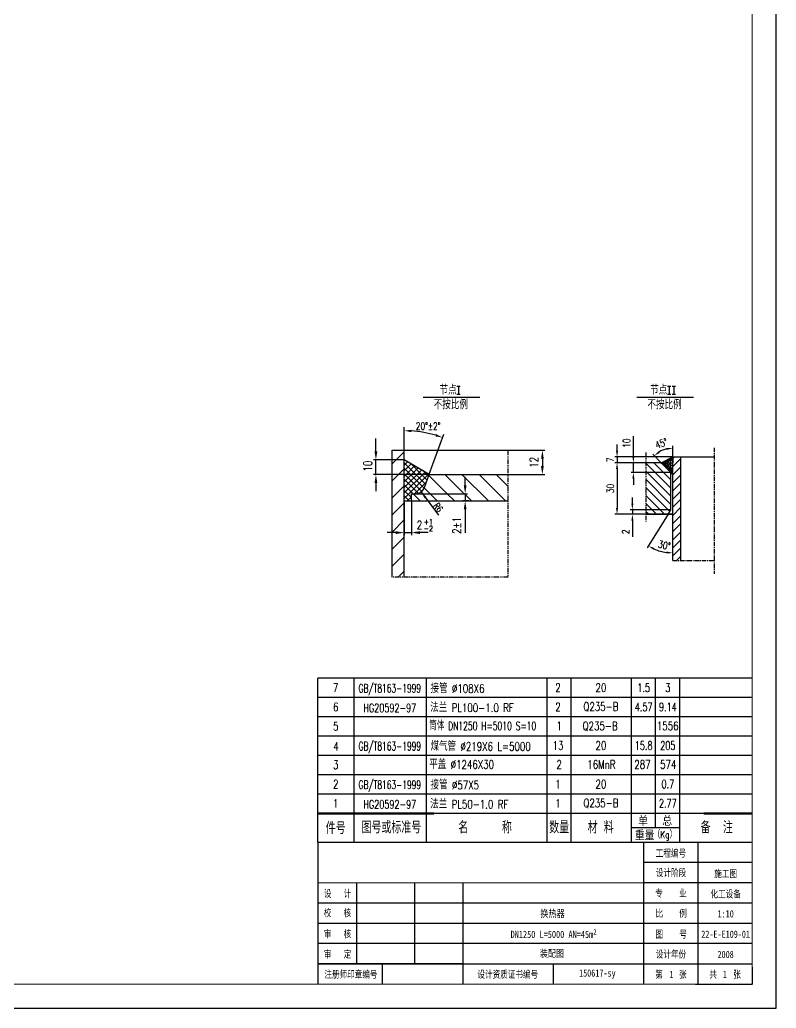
# Model space of a CAD drawing. Header units: millimetres. Extents: x 4657 to 11549, y -3819 to 6732.
# Drawn here: x 8413 to 11549, y -3819 to 279 of the extents above; entities that cross this region are included whole.
import ezdxf
from ezdxf.enums import TextEntityAlignment as Align

# ---------------------------------------------------------------- set-up
doc = ezdxf.new("R2010")
doc.units = ezdxf.units.MM
doc.header["$LTSCALE"] = 15
doc.linetypes.add('CENTER', pattern=[2, 1.25, -0.25, 0.25, -0.25])
doc.linetypes.add('PHANTOM', pattern=[2.5, 1.25, -0.25, 0.25, -0.25, 0.25, -0.25])
for name, color, linetype in [('2', 1, 'Continuous'), ('HGJY', 7, 'Continuous'), ('K1', 4, 'Continuous'), ('TANK', 1, 'Continuous')]:
    doc.layers.add(name, color=color, linetype=linetype)
doc.styles.add('HZFS', font='simplex.shx', dxfattribs={"width": 0.75, "bigfont": 'hzfs.shx'})
doc.styles.add('ST', font='', dxfattribs={"width": 0.75})
doc.styles.get("Standard").update_dxf_attribs({"font": 'txt.shx', "width": 0.68, "height": 50, "bigfont": 'gbcbig.shx'})
doc.styles.get('ST').set_extended_font_data('SimSun')
doc.dimstyles.get("Standard").update_dxf_attribs({"dimtxt": 0.18, "dimasz": 0.18, "dimexe": 0.18, "dimexo": 0.0625, "dimgap": 0.09, "dimtad": 0, "dimtih": 1, "dimtoh": 1, "dimdec": 4, "dimzin": 0, "dimdsep": 46, "dimtxsty": 'Standard', "dimcen": 0.09, "dimadec": 0, "dimazin": 0, "dimtfac": 1, "dimtdec": 4, "dimtofl": 0, "dimtmove": 0, "dimatfit": 3, "dimfxl": 1, "dimtolj": 1, "dimtzin": 0, "dimarcsym": 0})

# ---------------------------------------------------------------- blocks, each defined once
blk = doc.blocks.new('*X3')
at = {"color": 0}
for p, q in [((113.52, 353.17), (108.52, 358.17)), ((120.59, 353.17), (115.59, 358.17)), ((127.66, 353.17), (122.66, 358.17)), ((134.73, 353.17), (129.73, 358.17)), ((141.8, 353.17), (136.8, 358.17)), ((146.55, 355.5), (143.87, 358.17)), ((152.59, 356.53), (150.94, 358.17)), ((106.45, 353.17), (103.99, 355.63)), ((148.87, 353.17), (146.55, 355.5)), ((155.94, 353.17), (152.59, 356.53))]:
    blk.add_line(p, q, dxfattribs=at)
blk = doc.blocks.new('*X4')
at = {"color": 0}
for p, q in [((402.92, 494.85), (405.92, 497.85)), ((405.92, 490.78), (408.34, 493.2)), ((402.92, 487.78), (405.92, 490.78)), ((405.92, 483.7), (413.52, 491.3)), ((402.92, 480.71), (405.92, 483.7)), ((405.92, 476.63), (413.92, 484.63)), ((402.92, 466.56), (413.92, 477.56)), ((402.92, 473.64), (405.53, 476.24)), ((405.53, 476.24), (405.92, 476.63)), ((402.92, 459.49), (413.92, 470.49)), ((409.02, 458.52), (413.92, 463.42))]:
    blk.add_line(p, q, dxfattribs=at)
blk = doc.blocks.new('*X5')
at = {"color": 0}
for p, q in [((402.92, 499.44), (405, 501.52)), ((404.63, 498.52), (402.92, 500.23)), ((413.92, 491.53), (403.93, 501.52)), ((404.3, 498.52), (407.29, 501.52)), ((405.92, 497.85), (409.59, 501.52)), ((406.09, 495.72), (411.89, 501.52)), ((413.92, 493.83), (406.23, 501.52)), ((406.91, 494.24), (413.92, 501.25)), ((413.92, 496.12), (408.53, 501.52)), ((413.92, 498.42), (410.83, 501.52)), ((413.92, 500.72), (413.13, 501.52)), ((413.92, 496.65), (418.79, 501.52)), ((413.92, 498.95), (416.49, 501.52)), ((413.92, 501.25), (414.19, 501.52)), ((417.44, 497.2), (413.92, 500.72)), ((418.29, 498.65), (415.42, 501.52)), ((419.14, 500.1), (417.72, 501.52)), ((410.89, 492.26), (405.92, 497.23)), ((408.22, 493.25), (413.92, 498.95)), ((409.89, 492.63), (413.92, 496.65)), ((413.92, 494.36), (418.39, 498.82)), ((416.6, 495.75), (413.92, 498.42)), ((415.75, 494.3), (413.92, 496.12)), ((411.58, 492.01), (413.92, 494.36)), ((413.26, 491.4), (413.92, 492.06)), ((414.9, 492.84), (413.92, 493.83)), ((413.92, 492.06), (415.18, 493.31)), ((414.06, 491.39), (413.92, 491.53))]:
    blk.add_line(p, q, dxfattribs=at)
blk = doc.blocks.new('*D36')
at = {"color": 4, "lineweight": -2}
for p, q in [((11008.2, -1557.7), (10880, -1557.7)), ((10889, -1583.7), (10889, -1745.3)), ((11008.2, -1771.3), (10880, -1771.3))]:
    blk.add_line(p, q, dxfattribs=at)
at = {"color": 4}
for points in [[(10884.7, -1583.7), (10893.4, -1583.7), (10889, -1557.7)], [(10884.7, -1745.3), (10893.4, -1745.3), (10889, -1771.3)]]:
    blk.add_solid(points, dxfattribs=at)
at = {"layer": 'Defpoints', "color": 0}
for p in [(11008.2, -1557.7), (10889, -1771.3), (11008.2, -1771.3)]:
    blk.add_point(p, dxfattribs=at)
at = {"color": 7, "insert": (10861, -1664.5), "char_height": 30, "attachment_point": 5, "rotation": 90, "style": 'HZFS'}
blk.add_mtext('\\A1;30', dxfattribs=at)
blk = doc.blocks.new('*D37')
at = {"color": 4, "lineweight": -2}
for p, q in [((10889, -1507.7), (10889, -1481.7)), ((11120.2, -1533.7), (10880, -1533.7)), ((10889, -1533.7), (10889, -1557.7)), ((11008.2, -1557.7), (10880, -1557.7)), ((10889, -1583.7), (10889, -1609.7))]:
    blk.add_line(p, q, dxfattribs=at)
at = {"color": 4}
for points in [[(10884.6, -1507.7), (10893.3, -1507.7), (10889, -1533.7)], [(10884.6, -1583.7), (10893.3, -1583.7), (10889, -1557.7)]]:
    blk.add_solid(points, dxfattribs=at)
at = {"layer": 'Defpoints', "color": 0}
for p in [(11120.2, -1533.7), (10889, -1557.7), (11008.2, -1557.7)]:
    blk.add_point(p, dxfattribs=at)
at = {"color": 7, "insert": (10861, -1545.7), "char_height": 30, "attachment_point": 5, "rotation": 90, "style": 'HZFS'}
blk.add_mtext('\\A1;7', dxfattribs=at)
blk = doc.blocks.new('*D38')
at = {"color": 4, "lineweight": -2}
blk.add_line((11101.1, -1771.3), (11014.4, -1910.1), dxfattribs=at)
blk.add_arc((11120.2, -1740.8), 190.8, 245.8109, 262.1843, dxfattribs=at)
at = {"color": 4}
for points in [[(11040, -1918.6), (11044.1, -1910.9), (11019.1, -1902.5)], [(11094.6, -1925.4), (11094, -1934.1), (11120.2, -1931.5)]]:
    blk.add_solid(points, dxfattribs=at)
at = {"layer": 'Defpoints', "color": 0}
for p in [(11109.1, -1758.5), (11120.2, -1747.3), (11101.1, -1771.3), (11050.8, -1918.4), (11120.2, -1963.3)]:
    blk.add_point(p, dxfattribs=at)
at = {"color": 7, "insert": (11084.9, -1899.6), "char_height": 30, "attachment_point": 5, "rotation": 347.4665, "style": 'HZFS'}
blk.add_mtext('\\A1;30%%D', dxfattribs=at)
blk = doc.blocks.new('*D39')
at = {"color": 4, "lineweight": -2}
for p, q in [((10952.5, -1727.2), (10952.5, -1701.2)), ((11112.2, -1753.2), (10943.5, -1753.2)), ((10952.5, -1753.2), (10952.5, -1771.3)), ((11097.5, -1771.3), (10943.5, -1771.3)), ((10952.5, -1797.3), (10952.5, -1864.3))]:
    blk.add_line(p, q, dxfattribs=at)
at = {"color": 4}
for points in [[(10948.2, -1727.2), (10956.8, -1727.2), (10952.5, -1753.2)], [(10948.2, -1797.3), (10956.8, -1797.3), (10952.5, -1771.3)]]:
    blk.add_solid(points, dxfattribs=at)
at = {"layer": 'Defpoints', "color": 0}
for p in [(11112.2, -1753.2), (10952.5, -1771.3), (11097.5, -1771.3)]:
    blk.add_point(p, dxfattribs=at)
at = {"color": 7, "insert": (10924.5, -1843.8), "char_height": 30, "attachment_point": 5, "rotation": 90, "style": 'HZFS'}
blk.add_mtext('\\A1;2', dxfattribs=at)
blk = doc.blocks.new('*D40')
at = {"color": 4, "lineweight": -2}
for p, q in [((10956.6, -1531.7), (10956.6, -1447.6)), ((10979.5, -1557.7), (10947.6, -1557.7)), ((11112.2, -1597.8), (10947.6, -1597.8)), ((10956.6, -1597.8), (10956.6, -1557.7)), ((10956.6, -1623.8), (10956.6, -1649.8))]:
    blk.add_line(p, q, dxfattribs=at)
at = {"color": 4}
for points in [[(10952.3, -1531.7), (10961, -1531.7), (10956.6, -1557.7)], [(10952.3, -1623.8), (10961, -1623.8), (10956.6, -1597.8)]]:
    blk.add_solid(points, dxfattribs=at)
at = {"layer": 'Defpoints', "color": 0}
for p in [(10956.6, -1597.8), (10979.5, -1557.7), (11112.2, -1597.8)]:
    blk.add_point(p, dxfattribs=at)
at = {"color": 7, "insert": (10928.6, -1476.7), "char_height": 30, "attachment_point": 5, "rotation": 90, "style": 'HZFS'}
blk.add_mtext('\\A1;10', dxfattribs=at)
blk = doc.blocks.new('*D41')
at = {"color": 4, "lineweight": -2}
for p, q in [((11120.2, -1533.7), (11120.2, -1488.2)), ((11072.2, -1557.7), (11037.1, -1522.6))]:
    blk.add_line(p, q, dxfattribs=at)
blk.add_arc((11120.2, -1605.8), 108.6, 103.7489, 121.2511, dxfattribs=at)
at = {"color": 4}
for points in [[(11066.6, -1516.3), (11061.2, -1509.5), (11043.4, -1529)], [(11093.9, -1496), (11094.9, -1504.6), (11120.2, -1497.2)]]:
    blk.add_solid(points, dxfattribs=at)
at = {"layer": 'Defpoints', "color": 0}
for p in [(11065.9, -1511.7), (11120.2, -1533.7), (11072.2, -1557.7), (11120.2, -1605.7), (11120.2, -1669.7)]:
    blk.add_point(p, dxfattribs=at)
at = {"color": 7, "insert": (11072.9, -1477.6), "char_height": 30, "attachment_point": 5, "rotation": 20.2603, "style": 'HZFS'}
blk.add_mtext('\\A1;45°', dxfattribs=at)

msp = doc.modelspace()

# ---------------------------------------------------------------- hatches: boundary and pattern name
h = msp.add_hatch()
h.set_pattern_fill('ANSI31', color=256, scale=7.5, style=0)
h.set_pattern_definition([(45, (38147.172, -7178.808), (-16.83798, 16.83798), [])])
h.paths.add_polyline_path([(11120.22214, -1739.29433), (11120.22214, -1747.29436), (11120.22214, -1963.29427), (11152.22211, -1963.29427), (11152.22211, -1747.29436), (11152.22211, -1739.29433), (11152.22211, -1677.73697), (11152.22211, -1669.73694), (11152.22211, -1533.73703), (11120.22214, -1533.73703), (11120.22214, -1581.63539), (11120.46235, -1581.87538), (11120.22214, -1581.75527), (11120.22214, -1669.73694), (11120.22214, -1677.73697)])
h = msp.add_hatch()
h.set_pattern_fill('ANSI31', color=256, scale=7.5, angle=90, style=0)
h.set_pattern_definition([(135, (38147.172, -7178.808), (-16.83798, -16.83798), [])])
h.paths.add_polyline_path([(11112.22211, -1597.77339), (11072.18561, -1557.7369), (11008.22217, -1557.7369), (11008.22217, -1771.29445), (11101.13706, -1771.29445), (11109.13693, -1758.49431), (11112.22211, -1753.15068)])

# ---------------------------------------------------------------- linework, layer by layer
for p, q in [((11548.95494, -3819.3268), (11548.95494, 3899.35928)), ((10224.67241, -1239.74867), (10238.7231, -1239.74867)), ((10231.69775, -1239.74867), (10231.69775, -1273.04811)), ((11097.90078, -1239.74867), (11111.95147, -1239.74867)), ((11104.92612, -1239.74867), (11104.92612, -1273.04811)), ((11117.75349, -1239.74867), (11131.80419, -1239.74867)), ((11124.77884, -1239.74867), (11124.77884, -1273.04811)), ((10224.67241, -1273.04811), (10238.7231, -1273.04811)), ((11097.90078, -1273.04811), (11111.95147, -1273.04811)), ((11117.75349, -1273.04811), (11131.80419, -1273.04811)), ((11223.95494, -3131.32679), (11223.95494, -3719.3268)), ((11448.95494, -3215.32679), (10998.95494, -3215.32679)), ((9808.96575, -3299.32679), (9808.96575, -3635.32679)), ((10048.95494, -3299.32679), (10048.95494, -3635.32679)), ((10248.95494, -3299.32679), (10248.95494, -3719.3268)), ((11448.95494, -3299.32679), (10998.95494, -3299.32679)), ((11448.95494, -3383.32679), (9648.95494, -3383.32679)), ((11448.95494, -3467.32679), (9648.95494, -3467.32679)), ((10998.95494, -3551.32679), (9648.95494, -3551.32679)), ((10248.95494, -3551.32679), (9648.95494, -3551.32679)), ((11448.95494, -3551.32679), (10998.95494, -3551.32679)), ((10248.95494, -3635.32679), (9648.95494, -3635.32679)), ((9651.45494, -3635.3268), (11448.95494, -3635.3268)), ((9916.42534, -3719.3268), (9916.42534, -3635.3268)), ((10623.95494, -3635.3268), (10623.95494, -3719.3268)), ((11448.95494, -3649.3268), (11448.95494, -3719.3268)), ((11448.95494, -3649.3268), (11448.95494, -3719.3268)), ((11214.51509, -3719.3268), (11448.95494, -3719.3268)), ((11214.51509, -3719.3268), (11448.95494, -3719.3268)), ((5276.11661, -3819.3268), (11548.95494, -3819.3268))]:
    msp.add_line(p, q)
at = {"color": 1}
for p, q in [((10085.4089, -1285.20414), (10320.53056, -1285.20414)), ((10971.48315, -1285.20414), (11206.6048, -1285.20414)), ((9956.40582, -2031.69981), (9956.40582, -1506.05915)), ((9956.40582, -1506.05915), (10436.39143, -1506.05915)), ((10006.40582, -2031.69981), (10006.40582, -1506.05915)), ((10109.98043, -1606.05915), (10006.40582, -1545.69327)), ((10090.44221, -1659.73996), (10109.98043, -1606.05915)), ((10109.98043, -1606.05915), (10436.39143, -1606.05915)), ((10006.40582, -1716.03562), (10436.39143, -1716.03562)), ((10036.37347, -1716.03562), (10036.37347, -1686.05915)), ((10036.37347, -1686.05915), (10042.88687, -1686.05915))]:
    msp.add_line(p, q, dxfattribs=at)
at = {"color": 4}
for p, q in [((10006.40582, -1505.43415), (10006.40582, -1409.90982)), ((9889.20905, -1475.69327), (9889.20905, -1457.29327)), ((10110.19419, -1605.47185), (10170.82114, -1438.90068)), ((9889.20905, -1510.69327), (9889.20905, -1475.69327)), ((10437.01643, -1506.05915), (10589.34129, -1506.05915)), ((10006.40582, -1545.69327), (9879.20905, -1545.69327)), ((9889.20905, -1606.05915), (9889.20905, -1545.69327)), ((10579.34129, -1541.05915), (10579.34129, -1571.05915)), ((10109.98043, -1606.05915), (9879.20905, -1606.05915)), ((10259.2039, -1651.05915), (10259.2039, -1616.05915)), ((10437.01643, -1606.05915), (10589.34129, -1606.05915)), ((10561.14772, -1606.05915), (10589.34129, -1606.05915)), ((9889.20905, -1641.05915), (9889.20905, -1676.05915)), ((10076.64465, -1678.21548), (10112.32987, -1726.44996)), ((10006.40582, -1716.66062), (10006.40582, -1857.39995)), ((10036.37347, -1716.66062), (10036.37347, -1857.39995)), ((10042.88687, -1686.05915), (10269.2039, -1686.05915)), ((10274.32336, -1716.03562), (10249.2039, -1716.03562)), ((10259.2039, -1686.05915), (10259.2039, -1716.03562)), ((10112.32987, -1726.44996), (10148.35352, -1775.1419)), ((10259.2039, -1751.03562), (10259.2039, -1786.03562)), ((10259.2039, -1786.03562), (10259.2039, -1848.18562)), ((9971.40582, -1847.39995), (9936.40582, -1847.39995)), ((10006.40582, -1847.39995), (10036.37347, -1847.39995)), ((10071.37347, -1847.39995), (10052.97347, -1847.39995)), ((10106.37347, -1847.39995), (10071.37347, -1847.39995))]:
    msp.add_line(p, q, dxfattribs=at)
at = {"linetype": 'PHANTOM'}
for p, q in [((10436.39143, -1506.05915), (10436.39143, -2031.69981)), ((11008.22217, -1514.66112), (11008.22217, -1800.73163)), ((10436.39143, -2031.69981), (9956.40582, -2031.69981))]:
    msp.add_line(p, q, dxfattribs=at)
at = {"linetype": 'Continuous', "lineweight": 25}
for p, q in [((11448.95494, -2451.32679), (9648.95494, -2451.32679)), ((9798.95494, -3131.32679), (9798.95495, -2451.32679)), ((10098.95494, -3131.32679), (10098.95495, -2451.32679)), ((10598.95494, -3131.3268), (10598.95495, -2451.32679)), ((10698.95494, -3131.3268), (10698.95495, -2451.32679)), ((10948.95494, -3131.3268), (10948.95495, -2451.32679)), ((11048.95494, -3071.32679), (11048.95495, -2451.32679)), ((11148.95494, -3131.3268), (11148.95495, -2451.32679)), ((11448.95494, -2531.32679), (9648.95494, -2531.32679)), ((11448.95494, -2611.32679), (9648.95494, -2611.32679)), ((11448.95494, -2691.32679), (9648.95494, -2691.32679)), ((11448.95494, -2851.32679), (9648.95494, -2851.32679)), ((11448.95494, -2931.32679), (9648.95494, -2931.32679)), ((11448.95494, -3011.32679), (9648.95494, -3011.32679)), ((11148.95494, -3071.32679), (10948.95494, -3071.32679))]:
    msp.add_line(p, q, dxfattribs=at)
at = {"ltscale": 0.5}
msp.add_line((11448.95494, -2771.32679), (9648.95494, -2771.32679), dxfattribs=at)
at = {"linetype": 'Continuous', "lineweight": 70}
for p, q in [((9728.95494, -3011.32679), (9648.95494, -3011.32679)), ((10128.95494, -3011.32679), (9728.95494, -3011.32679)), ((11448.95494, -3011.32679), (11248.95494, -3011.32679))]:
    msp.add_line(p, q, dxfattribs=at)
at = {"color": 4, "const_width": 5}
msp.add_lwpolyline([(9648.95494, -3131.32679), (11448.95494, -3131.32679), (11448.95494, -3719.3268), (9648.95494, -3719.3268)], close=True, dxfattribs=at)
at = {"color": 4}
msp.add_arc((10006.40582, -1890.62806), 465.71824, 73.6914395, 86.3085605, dxfattribs=at)
at = {"color": 1}
msp.add_arc((10052.85451, -1646.05915), 40, 270, 340, dxfattribs=at)
at = {"color": 4}
for points in [[(10036.22921, -1430.87348), (10036.55129, -1420.87867), (10006.40582, -1424.90982)], [(10138.74209, -1438.89766), (10135.62632, -1448.39987), (10165.69084, -1452.99607)], [(9883.37572, -1510.69327), (9895.04239, -1510.69327), (9889.20905, -1545.69327)], [(10573.50795, -1541.05915), (10585.17462, -1541.05915), (10579.34129, -1506.05915)], [(10573.50795, -1571.05915), (10585.17462, -1571.05915), (10579.34129, -1606.05915)], [(9883.37572, -1641.05915), (9895.04239, -1641.05915), (9889.20905, -1606.05915)], [(10098.5068, -1699.35895), (10090.46772, -1705.30649), (10076.64465, -1678.21548)], [(10253.37057, -1651.05915), (10265.03723, -1651.05915), (10259.2039, -1686.05915)], [(10253.37057, -1751.03562), (10265.03723, -1751.03562), (10259.2039, -1716.03562)], [(9971.40582, -1853.23328), (9971.40582, -1841.56662), (10006.40582, -1847.39995)], [(10071.37347, -1853.23328), (10071.37347, -1841.56662), (10036.37347, -1847.39995)]]:
    msp.add_solid(points, dxfattribs=at)
at = {"layer": '2'}
for p, q in [((11072.18561, -1557.7369), (11120.18557, -1533.73703)), ((11072.18561, -1557.7369), (11120.18557, -1545.73685)), ((11120.18557, -1533.73703), (11084.18566, -1557.7369)), ((11120.18557, -1533.73703), (11096.18547, -1557.7369)), ((11120.18557, -1533.73703), (11108.18552, -1557.7369)), ((11112.22211, -1753.15068), (11112.22211, -1549.73694)), ((11120.18557, -1533.73703), (11120.18557, -1557.7369)), ((11120.22214, -1533.73703), (11152.22211, -1533.73703)), ((11120.22214, -1669.73694), (11120.22214, -1533.73703)), ((11152.22211, -1533.73703), (11152.22211, -1669.73694)), ((11152.22211, -1533.73703), (11291.4461, -1533.73703)), ((11072.18561, -1557.7369), (11008.22217, -1557.7369)), ((11120.18557, -1605.73685), (11072.18561, -1557.7369)), ((11072.18561, -1557.7369), (11120.18557, -1557.7369)), ((11072.18561, -1557.7369), (11120.18557, -1569.73694)), ((11072.18561, -1557.7369), (11120.18557, -1581.73699)), ((11072.18561, -1557.7369), (11120.18557, -1593.73703)), ((11072.18561, -1557.7369), (11120.18557, -1605.73685)), ((11120.18557, -1605.73685), (11084.18566, -1557.7369)), ((11120.18557, -1605.73685), (11096.18547, -1557.7369)), ((11120.18557, -1605.73685), (11108.18552, -1557.7369)), ((11120.18557, -1605.73685), (11120.18557, -1557.7369)), ((11120.22214, -1677.73697), (11120.22214, -1581.73691)), ((11120.22214, -1677.73697), (11120.22214, -1669.73694)), ((11120.22214, -1739.29433), (11120.22214, -1677.73697)), ((11152.22211, -1669.73694), (11152.22211, -1677.73697)), ((11152.22211, -1677.73697), (11152.22211, -1739.29433)), ((11101.13706, -1771.29445), (11109.13693, -1758.49431)), ((11109.13693, -1758.49431), (11112.22211, -1753.15068)), ((11120.22214, -1747.29436), (11120.22214, -1739.29433)), ((11120.22214, -1963.29427), (11120.22214, -1747.29436)), ((11152.22211, -1739.29433), (11152.22211, -1747.29436)), ((11152.22211, -1747.29436), (11152.22211, -1963.29427)), ((11008.22217, -1771.29445), (11120.22214, -1771.29445)), ((11120.22214, -1771.29445), (11008.22217, -1771.29445)), ((9648.95494, -3131.32679), (9648.95494, -2451.32679))]:
    msp.add_line(p, q, dxfattribs=at)
at = {"layer": 'K1', "const_width": 4}
msp.add_lwpolyline([(11448.95494, -3719.3268), (11448.95494, 3649.35928), (5376.11661, 3649.35928), (5376.11661, -3719.3268)], close=True, dxfattribs=at)
at = {"layer": 'K1', "const_width": 5}
for points in [[(9648.95494, -3299.32679), (10998.95494, -3299.32679), (10998.95494, -3131.32679)], [(10998.95494, -3299.32679), (10998.95494, -3719.3268)]]:
    msp.add_lwpolyline(points, dxfattribs=at)
at = {"layer": 'TANK', "color": 7, "linetype": 'CENTER'}
for p, q in [((11291.4461, -1495.31836), (11291.4461, -2018.3395)), ((11120.22214, -1963.29427), (11291.4461, -1963.29427))]:
    msp.add_line(p, q, dxfattribs=at)

# ---------------------------------------------------------------- block references
at = {"xscale": 10, "yscale": 10, "zscale": 10, "rotation": 90}
for name, p in [('*X3', (13538.13234, -3071.56033)), ('*X5', (15021.57394, -5745.28114)), ('*X4', (15021.57394, -5745.28114))]:
    msp.add_blockref(name, p, dxfattribs=at)

# ---------------------------------------------------------------- texts
for s, height, style, width, p in [('节点', 35, 'HZFS', 0.75, (10188.54771, -1274.37988)), ('节点', 35, 'HZFS', 0.75, (11061.77608, -1274.37988)), ('不按比例', 35, 'HZFS', 0.75, (10199.79872, -1335.38669)), ('不按比例', 35, 'HZFS', 0.75, (11085.87296, -1335.38669)), ('DN1250 L=5000 AN=45m', 30, 'ST', 0.8, (10618.89007, -3528.01516)), ('装配图', 30, 'ST', 0.8, (10618.89007, -3607.10639))]:
    msp.add_text(s, height=height, dxfattribs=dict(style=style, width=width)).set_placement(p, align=Align.CENTER)
at = {"color": 7, "style": 'HZFS', "width": 0.75}
msp.add_text('20%%d%%p2%%d', height=30, dxfattribs=at).set_placement((10105.7489, -1405.48925), align=Align.MIDDLE)
for s, height, rotation, p in [('10', 35, 90, (9855.52854, -1571.53776)), ('12', 35, 90, (10544.34129, -1556.05915)), ('R6', 27, 306.4950693, (10147.59874, -1742.96109))]:
    msp.add_text(s, height=height, rotation=rotation, dxfattribs=at).set_placement(p, align=Align.MIDDLE)
msp.add_text('2', height=35, dxfattribs=at).set_placement((10069.82388, -1815.64171), align=Align.MIDDLE_CENTER)
at = {"style": 'HZFS', "width": 0.75}
for s, height, p in [('+1', 22.5, (10087.37645, -1813.63092)), ('-2', 22.5, (10087.37645, -1841.67414)), ('接管 %%c108X6', 35, (10115.47823, -2511.51596)), ('法兰 PL100-1.0 RF', 35, (10114.11514, -2590.96041)), ('煤气管 %%c219X6 L=5000', 35, (10115.47822, -2751.51596)), ('接管 %%c57X5', 35, (10115.47822, -2911.51596)), ('法兰 PL50-1.0 RF', 35, (10114.11513, -2990.96041))]:
    msp.add_text(s, height=height, dxfattribs=at).set_placement(p)
at = {"color": 7, "style": 'HZFS', "width": 0.75}
msp.add_text('2%%p1', height=35, rotation=90, dxfattribs=at).set_placement((10224.2039, -1817.56062), align=Align.MIDDLE_CENTER)
for s, height, style, width, p in [('7', 35, 'HZFS', 0.75, (9722.4925, -2490.15548)), ('GB/T8163-1999', 35, 'HZFS', 0.65, (9946.77243, -2495.19215)), ('2', 35, 'HZFS', 0.75, (10644.05223, -2490.15548)), ('20', 35, 'HZFS', 0.75, (10822.10962, -2490.15548)), ('1.5', 35, 'HZFS', 0.7, (10999.46093, -2490.15548)), ('3', 35, 'HZFS', 0.7, (11099.46093, -2490.15548)), ('6', 35, 'HZFS', 0.75, (9722.4925, -2570.15548)), ('HG20592-97', 35, 'HZFS', 0.7, (9946.77243, -2574.11223)), ('2', 35, 'HZFS', 0.75, (10644.05223, -2570.15548)), ('Q235-B', 35, 'HZFS', 0.75, (10822.10962, -2570.15548)), ('4.57', 35, 'HZFS', 0.7, (10999.46093, -2570.15548)), ('9.14', 35, 'HZFS', 0.7, (11099.46093, -2570.15548)), ('5', 35, 'HZFS', 0.75, (9722.4925, -2650.15548)), ('GB/T8163-1999', 35, 'HZFS', 0.65, (9946.77242, -2735.19215)), ('13', 35, 'HZFS', 0.75, (10644.05222, -2730.15548)), ('20', 35, 'HZFS', 0.75, (10822.10961, -2730.15548)), ('15.8', 35, 'HZFS', 0.7, (10999.46092, -2730.15548)), ('205', 35, 'HZFS', 0.7, (11099.46092, -2730.15548)), ('3', 35, 'HZFS', 0.75, (9722.4925, -2810.15548)), ('GB/T8163-1999', 35, 'HZFS', 0.65, (9946.77242, -2895.19215)), ('2', 35, 'HZFS', 0.75, (9722.4925, -2890.15548)), ('1', 35, 'HZFS', 0.75, (10644.05222, -2890.15548)), ('20', 35, 'HZFS', 0.75, (10822.10961, -2890.15548)), ('0.7', 35, 'HZFS', 0.7, (11099.46092, -2890.15548)), ('1', 35, 'HZFS', 0.75, (9722.4925, -2970.15548)), ('HG20592-97', 35, 'HZFS', 0.7, (9946.77242, -2974.11223)), ('1', 35, 'HZFS', 0.75, (10644.05222, -2970.15548)), ('Q235-B', 35, 'HZFS', 0.75, (10822.10961, -2970.15548)), ('2.77', 35, 'HZFS', 0.7, (11099.46092, -2970.15548)), ('单', 40, 'HZFS', 0.75, (10996.99147, -3040.54222)), ('总', 40, 'HZFS', 0.75, (11096.99147, -3040.54222)), ('件号', 50, 'HZFS', 0.75, (9722.49249, -3069.46871)), ('图号或标准号', 50, 'HZFS', 0.75, (9953.33853, -3066.67633)), ('名     称', 50, 'HZFS', 0.75, (10341.7111, -3066.67633)), ('数量', 50, 'HZFS', 0.75, (10648.85463, -3066.67633)), ('材 料', 50, 'HZFS', 0.75, (10821.15349, -3066.67633)), ('备  注', 50, 'HZFS', 0.75, (11302.18996, -3066.67633)), ('重量', 40, 'HZFS', 0.75, (11003.62573, -3100.15015)), ('（Kg）', 30, 'HZFS', 0.75, (11087.42125, -3100.15015)), ('工程编号', 30, 'ST', 0.75, (11112.23426, -3175.40015)), ('设计阶段', 30, 'ST', 0.75, (11112.60926, -3256.10479)), ('施工图', 30, 'ST', 0.75, (11339.21647, -3260.63581)), ('设   计', 30, 'ST', 0.75, (9730.18878, -3342.4702)), ('专    业', 30, 'ST', 0.75, (11112.48426, -3341.65626)), ('化工设备', 30, 'ST', 0.75, (11339.21647, -3344.63581)), ('校   核', 30, 'ST', 0.75, (9729.68878, -3422.58998)), ('换热器', 30, 'ST', 0.8, (10621.11332, -3425.8571)), ('比    例', 30, 'ST', 0.75, (11113.48426, -3424.7923)), ('1:10', 30, 'ST', 0.75, (11339.21647, -3428.15015)), ('审   核', 30, 'ST', 0.75, (9730.06378, -3509.51824)), ('2', 22.5, 'ST', 0.75, (10797.20705, -3502.64072)), ('图    号', 30, 'ST', 0.75, (11113.54676, -3512.14215)), ('22-E-E109-01', 30, 'ST', 0.75, (11339.21647, -3512.63581)), ('审   定', 30, 'ST', 0.75, (9729.93878, -3594.14911)), ('设计年份', 30, 'ST', 0.75, (11112.60926, -3594.10326)), ('2008', 30, 'ST', 0.75, (11339.21647, -3596.63581)), ('注册师印章编号', 30, 'ST', 0.75, (9785.56378, -3677.67205)), ('设计资质证书编号', 30, 'ST', 0.75, (10435.95558, -3677.67205)), ('150617-sy', 30, 'ST', 0.75, (10807.36068, -3677.67205)), ('第    张', 30, 'ST', 0.75, (11112.35926, -3678.10326)), ('1', 30, 'ST', 0.75, (11114.40598, -3679.5841)), ('共    张', 30, 'ST', 0.75, (11337.18178, -3678.10326)), ('1', 30, 'ST', 0.75, (11336.31851, -3678.94006))]:
    msp.add_text(s, height=height, dxfattribs=dict(style=style, width=width)).set_placement(p, align=Align.MIDDLE)
at = {"layer": 'HGJY', "style": 'HZFS'}
for s, width, p in [('筒体 DN1250 H=5010 S=10', 0.66, (10110.16541, -2666.32679)), ('平盖 %%c1246X30', 0.75, (10110.16541, -2826.32679))]:
    msp.add_text(s, height=35, dxfattribs=dict(at, width=width)).set_placement(p)
at = {"layer": 'HGJY', "style": 'HZFS', "width": 0.75}
for s, p in [('1', (10648.95494, -2666.32679)), ('Q235-B', (10818.77509, -2666.32679)), ('1556', (11098.92163, -2666.32679)), ('4', (9723.95494, -2751.32679)), ('2', (10648.95494, -2826.32679)), ('16MnR', (10824.15583, -2826.32679)), ('287', (10994.22183, -2826.32679)), ('574', (11101.15983, -2826.32679))]:
    msp.add_text(s, height=35, dxfattribs=at).set_placement(p, align=Align.CENTER)

# ---------------------------------------------------------------- dimensions: what is measured, and where the dimension line sits
for base, p1, p2, text, picture, middle in [((10956.64171, -1597.77339), (10979.48333, -1557.7369), (11112.22211, -1597.77339), '10', '*D40', (10956.64171, -1476.66547)), ((10888.97399, -1557.7369), (11120.22214, -1533.73703), (11008.22217, -1557.7369), '7', '*D37', (10888.97399, -1545.73697))]:
    dim = msp.add_linear_dim(base=base, p1=p1, p2=p2, angle=90, text=text, dimstyle='Standard', override={"dimtxt": 30, "dimasz": 26, "dimexe": 9, "dimexo": 0, "dimgap": 13, "dimtad": 1, "dimtih": 0, "dimtoh": 0, "dimzin": 8, "dimtxsty": 'HZFS', "dimcen": 0, "dimclrd": 4, "dimclre": 4, "dimclrt": 7, "dimtfac": 0.7, "dimtofl": 1, "dimatfit": 2})
    dim.commit()
    dim.dimension.update_dxf_attribs({"geometry": picture, "text_midpoint": middle, "dimtype": 160})
dim = msp.add_angular_dim_2l(base=(11065.91691, -1511.71401), line1=((11120.22214, -1669.73694), (11120.22214, -1533.73703)), line2=((11072.18561, -1557.7369), (11120.18557, -1605.73685)), dimstyle='Standard', override={"dimtxt": 30, "dimasz": 26, "dimexe": 9, "dimexo": 0, "dimgap": 13, "dimtad": 1, "dimtih": 0, "dimtoh": 0, "dimzin": 8, "dimtxsty": 'HZFS', "dimcen": 0, "dimclrd": 4, "dimclre": 4, "dimclrt": 7, "dimtfac": 0.7, "dimtofl": 1, "dimatfit": 2})
dim.commit()
dim.dimension.update_dxf_attribs({"geometry": '*D41', "text_midpoint": (11082.61181, -1503.88282), "dimtype": 162})
for base, p1, p2, text, picture, middle in [((10889.02776, -1771.29445), (11008.22217, -1557.7369), (11008.22217, -1771.29445), '30', '*D36', (10861.02776, -1664.51567)), ((10952.49872, -1771.29445), (11112.22211, -1753.15068), (11097.53504, -1771.29445), '2', '*D39', (10924.49872, -1843.79445))]:
    dim = msp.add_linear_dim(base=base, p1=p1, p2=p2, angle=90, text=text, dimstyle='Standard', override={"dimtxt": 30, "dimasz": 26, "dimexe": 9, "dimexo": 0, "dimgap": 13, "dimtad": 1, "dimtih": 0, "dimtoh": 0, "dimzin": 8, "dimtxsty": 'HZFS', "dimcen": 0, "dimclrd": 4, "dimclre": 4, "dimclrt": 7, "dimtfac": 0.7, "dimtofl": 1, "dimatfit": 2})
    dim.commit()
    dim.dimension.update_dxf_attribs({"geometry": picture, "text_midpoint": middle})
dim = msp.add_angular_dim_2l(base=(11050.81837, -1918.4347), line1=((11120.22214, -1963.29427), (11120.22214, -1747.29436)), line2=((11101.13706, -1771.29445), (11109.13693, -1758.49431)), text='30%%D', dimstyle='Standard', override={"dimtxt": 30, "dimasz": 26, "dimexe": 9, "dimexo": 0, "dimgap": 13, "dimtad": 1, "dimtih": 0, "dimtoh": 0, "dimzin": 8, "dimtxsty": 'HZFS', "dimcen": 0, "dimclrd": 4, "dimclre": 4, "dimclrt": 7, "dimtfac": 0.7, "dimtofl": 1, "dimatfit": 2})
dim.commit()
dim.dimension.update_dxf_attribs({"geometry": '*D38', "text_midpoint": (11078.82704, -1926.96308), "dimtype": 162})

doc.saveas('drawing.dxf')
